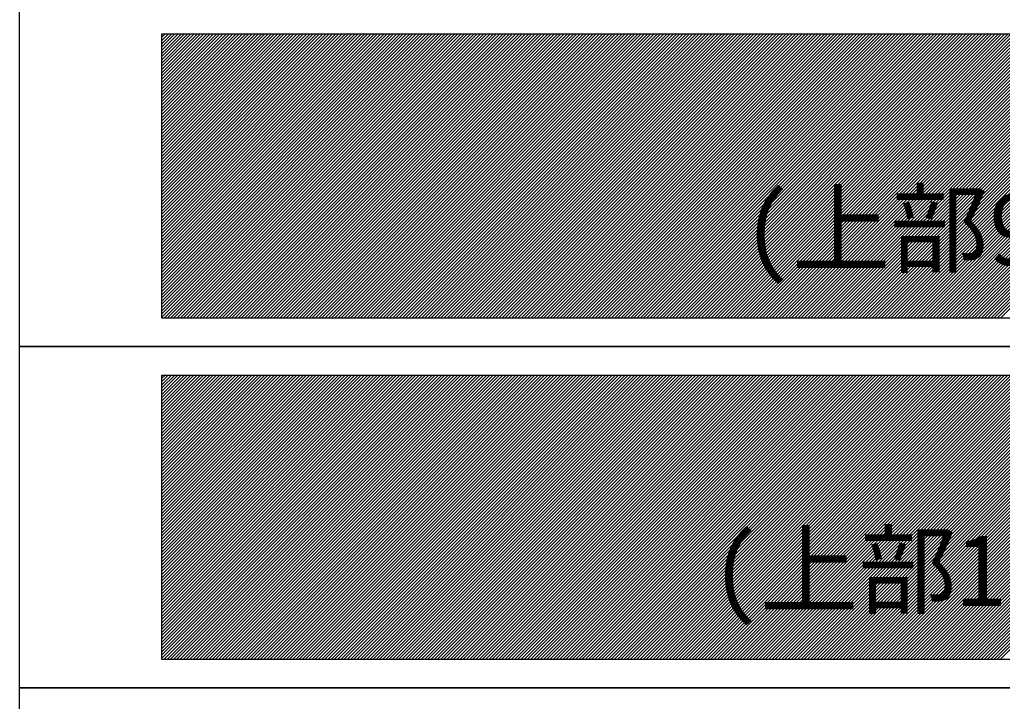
# Model space of a CAD drawing. Units: millimetres at full size, sheet at 1:100. Extents: x 3352 to 127672, y -40372 to 101181.
# Drawn here: x 18699 to 23019, y -32303 to -29306 of the extents above; entities that cross this region are included whole.
import ezdxf
from ezdxf.enums import TextEntityAlignment as Align

# ---------------------------------------------------------------- set-up
doc = ezdxf.new("R2010")
doc.units = ezdxf.units.MM
doc.header["$LTSCALE"] = 100
doc.layers.add('0-0', color=134, linetype='Continuous', lineweight=18)
doc.styles.add('ＭＳ ゴシック', font='')
doc.styles.get('ＭＳ ゴシック').set_extended_font_data('MS Gothic')

msp = doc.modelspace()

# ---------------------------------------------------------------- linework, layer by layer
at = {"layer": '0-0', "color": 5}
for p, q in [((19324, -29369.7), (19325.1, -29368.6)), ((19324, -29383.8), (19339.2, -29368.6)), ((19324, -29397.9), (19353.3, -29368.6)), ((19324, -29412.1), (19367.5, -29368.6)), ((19324, -29426.2), (19381.6, -29368.6)), ((19324, -29440.4), (19395.8, -29368.6)), ((19324, -29454.5), (19409.9, -29368.6)), ((19324, -29468.6), (19424, -29368.6)), ((19324, -29482.8), (19438.2, -29368.6)), ((19324, -29496.9), (19452.3, -29368.6)), ((19324, -29511.1), (19466.5, -29368.6)), ((19324, -29525.2), (19480.6, -29368.6)), ((19324, -29539.4), (19494.8, -29368.6)), ((19324, -29553.5), (19508.9, -29368.6)), ((19324, -29567.6), (19523, -29368.6)), ((19324, -29581.8), (19537.2, -29368.6)), ((19324, -29595.9), (19551.3, -29368.6)), ((19324, -29610.1), (19565.5, -29368.6)), ((19324, -29624.2), (19579.6, -29368.6)), ((19324, -29638.4), (19593.8, -29368.6)), ((19324, -29652.5), (19607.9, -29368.6)), ((19324, -29666.6), (19622, -29368.6)), ((19324, -29680.8), (19636.2, -29368.6)), ((19324, -29694.9), (19650.3, -29368.6)), ((19324, -29709.1), (19664.5, -29368.6)), ((19324, -29723.2), (19678.6, -29368.6)), ((19324, -29737.3), (19692.8, -29368.6)), ((19324, -29751.5), (19706.9, -29368.6)), ((19324, -29765.6), (19721, -29368.6)), ((19324, -29779.8), (19735.2, -29368.6)), ((19324, -29793.9), (19749.3, -29368.6)), ((19324, -29808.1), (19763.5, -29368.6)), ((19324, -29822.2), (19777.6, -29368.6)), ((19324, -29836.3), (19791.7, -29368.6)), ((19324, -29850.5), (19805.9, -29368.6)), ((19324, -29864.6), (19820, -29368.6)), ((19324, -29878.8), (19834.2, -29368.6)), ((19324, -29892.9), (19848.3, -29368.6)), ((19324, -29907.1), (19862.5, -29368.6)), ((19324, -29921.2), (19876.6, -29368.6)), ((19324, -29935.3), (19890.7, -29368.6)), ((19324, -29949.5), (19904.9, -29368.6)), ((19324, -29963.6), (19919, -29368.6)), ((19324, -29977.8), (19933.2, -29368.6)), ((19324, -29991.9), (19947.3, -29368.6)), ((19324, -30006.1), (19961.5, -29368.6)), ((19324, -30020.2), (19975.6, -29368.6)), ((19324, -30034.3), (19989.7, -29368.6)), ((19324, -30048.5), (20003.9, -29368.6)), ((19324, -30062.6), (20018, -29368.6)), ((19324, -30076.8), (20032.2, -29368.6)), ((19324, -30090.9), (20046.3, -29368.6)), ((19324, -30105), (20060.4, -29368.6)), ((19324, -30119.2), (20074.6, -29368.6)), ((19324, -30133.3), (20088.7, -29368.6)), ((19324, -30147.5), (20102.9, -29368.6)), ((19324, -30161.6), (20117, -29368.6)), ((19324, -30175.8), (20131.2, -29368.6)), ((19324, -30189.9), (20145.3, -29368.6)), ((19324, -30204), (20159.4, -29368.6)), ((19324, -30218.2), (20173.6, -29368.6)), ((19324, -30232.3), (20187.7, -29368.6)), ((19324, -30246.5), (20201.9, -29368.6)), ((19324, -30260.6), (20216, -29368.6)), ((19324, -30274.8), (20230.2, -29368.6)), ((19324, -30288.9), (20244.3, -29368.6)), ((19324, -30303), (20258.4, -29368.6)), ((19324, -30317.2), (20272.6, -29368.6)), ((19324, -30331.3), (20286.7, -29368.6)), ((19324, -30345.5), (20300.9, -29368.6)), ((19324, -30359.6), (20315, -29368.6)), ((19324, -30373.7), (20329.1, -29368.6)), ((19324, -30387.9), (20343.3, -29368.6)), ((19324, -30402), (20357.4, -29368.6)), ((19324, -30416.2), (20371.6, -29368.6)), ((19324, -30430.3), (20385.7, -29368.6)), ((19324, -30444.5), (20399.9, -29368.6)), ((19324, -30458.6), (20414, -29368.6)), ((19324, -30472.7), (20428.1, -29368.6)), ((19324, -30486.9), (20442.3, -29368.6)), ((19324, -30501), (20456.4, -29368.6)), ((19324, -30515.2), (20470.6, -29368.6)), ((19324, -30529.3), (20484.7, -29368.6)), ((19324, -30543.5), (20498.9, -29368.6)), ((19324, -30557.6), (20513, -29368.6)), ((19324, -30571.7), (20527.1, -29368.6)), ((19324, -30585.9), (20541.3, -29368.6)), ((19324, -30600), (20555.4, -29368.6)), ((19324, -30614.2), (20569.6, -29368.6)), ((19333.7, -30618.6), (20583.7, -29368.6)), ((19347.8, -30618.6), (20597.8, -29368.6)), ((19362, -30618.6), (20612, -29368.6)), ((19376.1, -30618.6), (20626.1, -29368.6)), ((19390.3, -30618.6), (20640.3, -29368.6)), ((19404.4, -30618.6), (20654.4, -29368.6)), ((19418.6, -30618.6), (20668.6, -29368.6)), ((19432.7, -30618.6), (20682.7, -29368.6)), ((19446.8, -30618.6), (20696.8, -29368.6)), ((19461, -30618.6), (20711, -29368.6)), ((19475.1, -30618.6), (20725.1, -29368.6)), ((19489.3, -30618.6), (20739.3, -29368.6)), ((19503.4, -30618.6), (20753.4, -29368.6)), ((19517.6, -30618.6), (20767.6, -29368.6)), ((19531.7, -30618.6), (20781.7, -29368.6)), ((19545.8, -30618.6), (20795.8, -29368.6)), ((19560, -30618.6), (20810, -29368.6)), ((19574.1, -30618.6), (20824.1, -29368.6)), ((19588.3, -30618.6), (20838.3, -29368.6)), ((19602.4, -30618.6), (20852.4, -29368.6)), ((19616.5, -30618.6), (20866.5, -29368.6)), ((19630.7, -30618.6), (20880.7, -29368.6)), ((19644.8, -30618.6), (20894.8, -29368.6)), ((19659, -30618.6), (20909, -29368.6)), ((19673.1, -30618.6), (20923.1, -29368.6)), ((19687.3, -30618.6), (20937.3, -29368.6)), ((19701.4, -30618.6), (20951.4, -29368.6)), ((19715.5, -30618.6), (20965.5, -29368.6)), ((19729.7, -30618.6), (20979.7, -29368.6)), ((19743.8, -30618.6), (20993.8, -29368.6)), ((19758, -30618.6), (21008, -29368.6)), ((19772.1, -30618.6), (21022.1, -29368.6)), ((19786.3, -30618.6), (21036.3, -29368.6)), ((19800.4, -30618.6), (21050.4, -29368.6)), ((19814.5, -30618.6), (21064.5, -29368.6)), ((19828.7, -30618.6), (21078.7, -29368.6)), ((19842.8, -30618.6), (21092.8, -29368.6)), ((19857, -30618.6), (21107, -29368.6)), ((19871.1, -30618.6), (21121.1, -29368.6)), ((19885.2, -30618.6), (21135.2, -29368.6)), ((19899.4, -30618.6), (21149.4, -29368.6)), ((19913.5, -30618.6), (21163.5, -29368.6)), ((19927.7, -30618.6), (21177.7, -29368.6)), ((19941.8, -30618.6), (21191.8, -29368.6)), ((19956, -30618.6), (21206, -29368.6)), ((19970.1, -30618.6), (21220.1, -29368.6)), ((19984.2, -30618.6), (21234.2, -29368.6)), ((19998.4, -30618.6), (21248.4, -29368.6)), ((20012.5, -30618.6), (21262.5, -29368.6)), ((20026.7, -30618.6), (21276.7, -29368.6)), ((20040.8, -30618.6), (21290.8, -29368.6)), ((20055, -30618.6), (21305, -29368.6)), ((20069.1, -30618.6), (21319.1, -29368.6)), ((20083.2, -30618.6), (21333.2, -29368.6)), ((20097.4, -30618.6), (21347.4, -29368.6)), ((20111.5, -30618.6), (21361.5, -29368.6)), ((20125.7, -30618.6), (21375.7, -29368.6)), ((20139.8, -30618.6), (21389.8, -29368.6)), ((20153.9, -30618.6), (21403.9, -29368.6)), ((20168.1, -30618.6), (21418.1, -29368.6)), ((20182.2, -30618.6), (21432.2, -29368.6)), ((20196.4, -30618.6), (21446.4, -29368.6)), ((20210.5, -30618.6), (21460.5, -29368.6)), ((20224.7, -30618.6), (21474.7, -29368.6)), ((20238.8, -30618.6), (21488.8, -29368.6)), ((20252.9, -30618.6), (21502.9, -29368.6)), ((20267.1, -30618.6), (21517.1, -29368.6)), ((20281.2, -30618.6), (21531.2, -29368.6)), ((20295.4, -30618.6), (21545.4, -29368.6)), ((20309.5, -30618.6), (21559.5, -29368.6)), ((20323.7, -30618.6), (21573.7, -29368.6)), ((20337.8, -30618.6), (21587.8, -29368.6)), ((20351.9, -30618.6), (21601.9, -29368.6)), ((20366.1, -30618.6), (21616.1, -29368.6)), ((20380.2, -30618.6), (21630.2, -29368.6)), ((20394.4, -30618.6), (21644.4, -29368.6)), ((20408.5, -30618.6), (21658.5, -29368.6)), ((20422.6, -30618.6), (21672.6, -29368.6)), ((20436.8, -30618.6), (21686.8, -29368.6)), ((20450.9, -30618.6), (21700.9, -29368.6)), ((20465.1, -30618.6), (21715.1, -29368.6)), ((20479.2, -30618.6), (21729.2, -29368.6)), ((20493.4, -30618.6), (21743.4, -29368.6)), ((20507.5, -30618.6), (21757.5, -29368.6)), ((20521.6, -30618.6), (21771.6, -29368.6)), ((20535.8, -30618.6), (21785.8, -29368.6)), ((20549.9, -30618.6), (21799.9, -29368.6)), ((20564.1, -30618.6), (21814.1, -29368.6)), ((20578.2, -30618.6), (21828.2, -29368.6)), ((20592.4, -30618.6), (21842.4, -29368.6)), ((20606.5, -30618.6), (21856.5, -29368.6)), ((20620.6, -30618.6), (21870.6, -29368.6)), ((20634.8, -30618.6), (21884.8, -29368.6)), ((20648.9, -30618.6), (21898.9, -29368.6)), ((20663.1, -30618.6), (21913.1, -29368.6)), ((20677.2, -30618.6), (21927.2, -29368.6)), ((20691.4, -30618.6), (21941.4, -29368.6)), ((20705.5, -30618.6), (21955.5, -29368.6)), ((20719.6, -30618.6), (21969.6, -29368.6)), ((20733.8, -30618.6), (21983.8, -29368.6)), ((20747.9, -30618.6), (21997.9, -29368.6)), ((20762.1, -30618.6), (22012.1, -29368.6)), ((20776.2, -30618.6), (22026.2, -29368.6)), ((20790.3, -30618.6), (22040.3, -29368.6)), ((20804.5, -30618.6), (22054.5, -29368.6)), ((20818.6, -30618.6), (22068.6, -29368.6)), ((20832.8, -30618.6), (22082.8, -29368.6)), ((20846.9, -30618.6), (22096.9, -29368.6)), ((20861.1, -30618.6), (22111.1, -29368.6)), ((20875.2, -30618.6), (22125.2, -29368.6)), ((20889.3, -30618.6), (22139.3, -29368.6)), ((20903.5, -30618.6), (22153.5, -29368.6)), ((20917.6, -30618.6), (22167.6, -29368.6)), ((20931.8, -30618.6), (22181.8, -29368.6)), ((20945.9, -30618.6), (22195.9, -29368.6)), ((20960.1, -30618.6), (22210.1, -29368.6)), ((20974.2, -30618.6), (22224.2, -29368.6)), ((20988.3, -30618.6), (22238.3, -29368.6)), ((21002.5, -30618.6), (22252.5, -29368.6)), ((21016.6, -30618.6), (22266.6, -29368.6)), ((21030.8, -30618.6), (22280.8, -29368.6)), ((21044.9, -30618.6), (22294.9, -29368.6)), ((21059, -30618.6), (22309, -29368.6)), ((21073.2, -30618.6), (22323.2, -29368.6)), ((21087.3, -30618.6), (22337.3, -29368.6)), ((21101.5, -30618.6), (22351.5, -29368.6)), ((21115.6, -30618.6), (22365.6, -29368.6)), ((21129.8, -30618.6), (22379.8, -29368.6)), ((21143.9, -30618.6), (22393.9, -29368.6)), ((21158, -30618.6), (22408, -29368.6)), ((21172.2, -30618.6), (22422.2, -29368.6)), ((21186.3, -30618.6), (22436.3, -29368.6)), ((21200.5, -30618.6), (22450.5, -29368.6)), ((21214.6, -30618.6), (22464.6, -29368.6)), ((21228.8, -30618.6), (22478.8, -29368.6)), ((21242.9, -30618.6), (22492.9, -29368.6)), ((21257, -30618.6), (22507, -29368.6)), ((21271.2, -30618.6), (22521.2, -29368.6)), ((21285.3, -30618.6), (22535.3, -29368.6)), ((21299.5, -30618.6), (22549.5, -29368.6)), ((21313.6, -30618.6), (22563.6, -29368.6)), ((21327.7, -30618.6), (22577.7, -29368.6)), ((21341.9, -30618.6), (22591.9, -29368.6)), ((21356, -30618.6), (22606, -29368.6)), ((21370.2, -30618.6), (22620.2, -29368.6)), ((21384.3, -30618.6), (22634.3, -29368.6)), ((21398.5, -30618.6), (22648.5, -29368.6)), ((21412.6, -30618.6), (22662.6, -29368.6)), ((21426.7, -30618.6), (22676.7, -29368.6)), ((21440.9, -30618.6), (22690.9, -29368.6)), ((21455, -30618.6), (22705, -29368.6)), ((21469.2, -30618.6), (22719.2, -29368.6)), ((21483.3, -30618.6), (22733.3, -29368.6)), ((21497.5, -30618.6), (22747.5, -29368.6)), ((21511.6, -30618.6), (22761.6, -29368.6)), ((21525.7, -30618.6), (22775.7, -29368.6)), ((21539.9, -30618.6), (22789.9, -29368.6)), ((21554, -30618.6), (22804, -29368.6)), ((21568.2, -30618.6), (22818.2, -29368.6)), ((21582.3, -30618.6), (22832.3, -29368.6)), ((21596.4, -30618.6), (22846.4, -29368.6)), ((21610.6, -30618.6), (22860.6, -29368.6)), ((21624.7, -30618.6), (22874.7, -29368.6)), ((21638.9, -30618.6), (22888.9, -29368.6)), ((21653, -30618.6), (22903, -29368.6)), ((21667.2, -30618.6), (22917.2, -29368.6)), ((21681.3, -30618.6), (22931.3, -29368.6)), ((21695.4, -30618.6), (22945.4, -29368.6)), ((21709.6, -30618.6), (22959.6, -29368.6)), ((21723.7, -30618.6), (22973.7, -29368.6)), ((21737.9, -30618.6), (22987.9, -29368.6)), ((21752, -30618.6), (23002, -29368.6)), ((21766.2, -30618.6), (23016.2, -29368.6)), ((21780.3, -30618.6), (23030.3, -29368.6)), ((21794.4, -30618.6), (23044.4, -29368.6)), ((21808.6, -30618.6), (23058.6, -29368.6)), ((21822.7, -30618.6), (23072.7, -29368.6)), ((21836.9, -30618.6), (23086.9, -29368.6)), ((21851, -30618.6), (23101, -29368.6)), ((21865.1, -30618.6), (23115.1, -29368.6)), ((21879.3, -30618.6), (23129.3, -29368.6)), ((21893.4, -30618.6), (23143.4, -29368.6)), ((21907.6, -30618.6), (23157.6, -29368.6)), ((21921.7, -30618.6), (23171.7, -29368.6)), ((21935.9, -30618.6), (23185.9, -29368.6)), ((21950, -30618.6), (23200, -29368.6)), ((21964.1, -30618.6), (23214.1, -29368.6)), ((21978.3, -30618.6), (23228.3, -29368.6)), ((21992.4, -30618.6), (23242.4, -29368.6)), ((22006.6, -30618.6), (23256.6, -29368.6)), ((22020.7, -30618.6), (23270.7, -29368.6)), ((22034.9, -30618.6), (23284.9, -29368.6)), ((22049, -30618.6), (23299, -29368.6)), ((22063.1, -30618.6), (23313.1, -29368.6)), ((22077.3, -30618.6), (23327.3, -29368.6)), ((22091.4, -30618.6), (23341.4, -29368.6)), ((22105.6, -30618.6), (23355.6, -29368.6)), ((22119.7, -30618.6), (23369.7, -29368.6)), ((22133.8, -30618.6), (23383.8, -29368.6)), ((22148, -30618.6), (23398, -29368.6)), ((22162.1, -30618.6), (23412.1, -29368.6)), ((22176.3, -30618.6), (23426.3, -29368.6)), ((22190.4, -30618.6), (23440.4, -29368.6)), ((22204.6, -30618.6), (23454.6, -29368.6)), ((22218.7, -30618.6), (23468.7, -29368.6)), ((22232.8, -30618.6), (23482.8, -29368.6)), ((22247, -30618.6), (23497, -29368.6)), ((22261.1, -30618.6), (23511.1, -29368.6)), ((22275.3, -30618.6), (23525.3, -29368.6)), ((22289.4, -30618.6), (23539.4, -29368.6)), ((22303.6, -30618.6), (23553.6, -29368.6)), ((22317.7, -30618.6), (23567.7, -29368.6)), ((22331.8, -30618.6), (23581.8, -29368.6)), ((22346, -30618.6), (23596, -29368.6)), ((22360.1, -30618.6), (23610.1, -29368.6)), ((22374.3, -30618.6), (23624.3, -29368.6)), ((22388.4, -30618.6), (23638.4, -29368.6)), ((22402.5, -30618.6), (23652.5, -29368.6)), ((22416.7, -30618.6), (23666.7, -29368.6)), ((22430.8, -30618.6), (23680.8, -29368.6)), ((22445, -30618.6), (23695, -29368.6)), ((22459.1, -30618.6), (23709.1, -29368.6)), ((22473.3, -30618.6), (23723.3, -29368.6)), ((22487.4, -30618.6), (23737.4, -29368.6)), ((22501.5, -30618.6), (23751.5, -29368.6)), ((22515.7, -30618.6), (23765.7, -29368.6)), ((22529.8, -30618.6), (23779.8, -29368.6)), ((22544, -30618.6), (23794, -29368.6)), ((22558.1, -30618.6), (23808.1, -29368.6)), ((22572.3, -30618.6), (23822.3, -29368.6)), ((22586.4, -30618.6), (23836.4, -29368.6)), ((22600.5, -30618.6), (23850.5, -29368.6)), ((22614.7, -30618.6), (23864.7, -29368.6)), ((22628.8, -30618.6), (23878.8, -29368.6)), ((22643, -30618.6), (23893, -29368.6)), ((22657.1, -30618.6), (23907.1, -29368.6)), ((22671.2, -30618.6), (23921.2, -29368.6)), ((22685.4, -30618.6), (23935.4, -29368.6)), ((22699.5, -30618.6), (23949.5, -29368.6)), ((22713.7, -30618.6), (23963.7, -29368.6)), ((22727.8, -30618.6), (23977.8, -29368.6)), ((22742, -30618.6), (23992, -29368.6)), ((22756.1, -30618.6), (24006.1, -29368.6)), ((22770.2, -30618.6), (24020.2, -29368.6)), ((22784.4, -30618.6), (24034.4, -29368.6)), ((22798.5, -30618.6), (24048.5, -29368.6)), ((22812.7, -30618.6), (24062.7, -29368.6)), ((22826.8, -30618.6), (24076.8, -29368.6)), ((22841, -30618.6), (24091, -29368.6)), ((22855.1, -30618.6), (24105.1, -29368.6)), ((22869.2, -30618.6), (24119.2, -29368.6)), ((22883.4, -30618.6), (24133.4, -29368.6)), ((22897.5, -30618.6), (24147.5, -29368.6)), ((22911.7, -30618.6), (24161.7, -29368.6)), ((22925.8, -30618.6), (24175.8, -29368.6)), ((22939.9, -30618.6), (24189.9, -29368.6)), ((22954.1, -30618.6), (24204.1, -29368.6)), ((22968.2, -30618.6), (24218.2, -29368.6)), ((22982.4, -30618.6), (24232.4, -29368.6)), ((22996.5, -30618.6), (24246.5, -29368.6)), ((23010.7, -30618.6), (24260.7, -29368.6))]:
    msp.add_line(p, q, dxfattribs=at)
at = {"layer": '0-0', "color": 190}
for p, q in [((19324, -30868.7), (19324.1, -30868.6)), ((19324, -30882.9), (19338.3, -30868.6)), ((19324, -30897), (19352.4, -30868.6)), ((19324, -30911.1), (19366.5, -30868.6)), ((19324, -30925.3), (19380.7, -30868.6)), ((19324, -30939.4), (19394.8, -30868.6)), ((19324, -30953.6), (19409, -30868.6)), ((19324, -30967.7), (19423.1, -30868.6)), ((19324, -30981.9), (19437.3, -30868.6)), ((19324, -30996), (19451.4, -30868.6)), ((19324, -31010.1), (19465.5, -30868.6)), ((19324, -31024.3), (19479.7, -30868.6)), ((19324, -31038.4), (19493.8, -30868.6)), ((19324, -31052.6), (19508, -30868.6)), ((19324, -31066.7), (19522.1, -30868.6)), ((19324, -31080.9), (19536.3, -30868.6)), ((19324, -31095), (19550.4, -30868.6)), ((19324, -31109.1), (19564.5, -30868.6)), ((19324, -31123.3), (19578.7, -30868.6)), ((19324, -31137.4), (19592.8, -30868.6)), ((19324, -31151.6), (19607, -30868.6)), ((19324, -31165.7), (19621.1, -30868.6)), ((19324, -31179.8), (19635.2, -30868.6)), ((19324, -31194), (19649.4, -30868.6)), ((19324, -31208.1), (19663.5, -30868.6)), ((19324, -31222.3), (19677.7, -30868.6)), ((19324, -31236.4), (19691.8, -30868.6)), ((19324, -31250.6), (19706, -30868.6)), ((19324, -31264.7), (19720.1, -30868.6)), ((19324, -31278.8), (19734.2, -30868.6)), ((19324, -31293), (19748.4, -30868.6)), ((19324, -31307.1), (19762.5, -30868.6)), ((19324, -31321.3), (19776.7, -30868.6)), ((19324, -31335.4), (19790.8, -30868.6)), ((19324, -31349.6), (19805, -30868.6)), ((19324, -31363.7), (19819.1, -30868.6)), ((19324, -31377.8), (19833.2, -30868.6)), ((19324, -31392), (19847.4, -30868.6)), ((19324, -31406.1), (19861.5, -30868.6)), ((19324, -31420.3), (19875.7, -30868.6)), ((19324, -31434.4), (19889.8, -30868.6)), ((19324, -31448.5), (19903.9, -30868.6)), ((19324, -31462.7), (19918.1, -30868.6)), ((19324, -31476.8), (19932.2, -30868.6)), ((19324, -31491), (19946.4, -30868.6)), ((19324, -31505.1), (19960.5, -30868.6)), ((19324, -31519.3), (19974.7, -30868.6)), ((19324, -31533.4), (19988.8, -30868.6)), ((19324, -31547.5), (20002.9, -30868.6)), ((19324, -31561.7), (20017.1, -30868.6)), ((19324, -31575.8), (20031.2, -30868.6)), ((19324, -31590), (20045.4, -30868.6)), ((19324, -31604.1), (20059.5, -30868.6)), ((19324, -31618.3), (20073.7, -30868.6)), ((19324, -31632.4), (20087.8, -30868.6)), ((19324, -31646.5), (20101.9, -30868.6)), ((19324, -31660.7), (20116.1, -30868.6)), ((19324, -31674.8), (20130.2, -30868.6)), ((19324, -31689), (20144.4, -30868.6)), ((19324, -31703.1), (20158.5, -30868.6)), ((19324, -31717.2), (20172.6, -30868.6)), ((19324, -31731.4), (20186.8, -30868.6)), ((19324, -31745.5), (20200.9, -30868.6)), ((19324, -31759.7), (20215.1, -30868.6)), ((19324, -31773.8), (20229.2, -30868.6)), ((19324, -31788), (20243.4, -30868.6)), ((19324, -31802.1), (20257.5, -30868.6)), ((19324, -31816.2), (20271.6, -30868.6)), ((19324, -31830.4), (20285.8, -30868.6)), ((19324, -31844.5), (20299.9, -30868.6)), ((19324, -31858.7), (20314.1, -30868.6)), ((19324, -31872.8), (20328.2, -30868.6)), ((19324, -31887), (20342.4, -30868.6)), ((19324, -31901.1), (20356.5, -30868.6)), ((19324, -31915.2), (20370.6, -30868.6)), ((19324, -31929.4), (20384.8, -30868.6)), ((19324, -31943.5), (20398.9, -30868.6)), ((19324, -31957.7), (20413.1, -30868.6)), ((19324, -31971.8), (20427.2, -30868.6)), ((19324, -31985.9), (20441.4, -30868.6)), ((19324, -32000.1), (20455.5, -30868.6)), ((19324, -32014.2), (20469.6, -30868.6)), ((19324, -32028.4), (20483.8, -30868.6)), ((19324, -32042.5), (20497.9, -30868.6)), ((19324, -32056.7), (20512.1, -30868.6)), ((19324, -32070.8), (20526.2, -30868.6)), ((19324, -32084.9), (20540.3, -30868.6)), ((19324, -32099.1), (20554.5, -30868.6)), ((19324, -32113.2), (20568.6, -30868.6)), ((19332.8, -32118.6), (20582.8, -30868.6)), ((19346.9, -32118.6), (20596.9, -30868.6)), ((19361.1, -32118.6), (20611.1, -30868.6)), ((19375.2, -32118.6), (20625.2, -30868.6)), ((19389.3, -32118.6), (20639.3, -30868.6)), ((19403.5, -32118.6), (20653.5, -30868.6)), ((19417.6, -32118.6), (20667.6, -30868.6)), ((19431.8, -32118.6), (20681.8, -30868.6)), ((19445.9, -32118.6), (20695.9, -30868.6)), ((19460.1, -32118.6), (20710.1, -30868.6)), ((19474.2, -32118.6), (20724.2, -30868.6)), ((19488.3, -32118.6), (20738.3, -30868.6)), ((19502.5, -32118.6), (20752.5, -30868.6)), ((19516.6, -32118.6), (20766.6, -30868.6)), ((19530.8, -32118.6), (20780.8, -30868.6)), ((19544.9, -32118.6), (20794.9, -30868.6)), ((19559, -32118.6), (20809, -30868.6)), ((19573.2, -32118.6), (20823.2, -30868.6)), ((19587.3, -32118.6), (20837.3, -30868.6)), ((19601.5, -32118.6), (20851.5, -30868.6)), ((19615.6, -32118.6), (20865.6, -30868.6)), ((19629.8, -32118.6), (20879.8, -30868.6)), ((19643.9, -32118.6), (20893.9, -30868.6)), ((19658, -32118.6), (20908, -30868.6)), ((19672.2, -32118.6), (20922.2, -30868.6)), ((19686.3, -32118.6), (20936.3, -30868.6)), ((19700.5, -32118.6), (20950.5, -30868.6)), ((19714.6, -32118.6), (20964.6, -30868.6)), ((19728.8, -32118.6), (20978.8, -30868.6)), ((19742.9, -32118.6), (20992.9, -30868.6)), ((19757, -32118.6), (21007, -30868.6)), ((19771.2, -32118.6), (21021.2, -30868.6)), ((19785.3, -32118.6), (21035.3, -30868.6)), ((19799.5, -32118.6), (21049.5, -30868.6)), ((19813.6, -32118.6), (21063.6, -30868.6)), ((19827.7, -32118.6), (21077.7, -30868.6)), ((19841.9, -32118.6), (21091.9, -30868.6)), ((19856, -32118.6), (21106, -30868.6)), ((19870.2, -32118.6), (21120.2, -30868.6)), ((19884.3, -32118.6), (21134.3, -30868.6)), ((19898.5, -32118.6), (21148.5, -30868.6)), ((19912.6, -32118.6), (21162.6, -30868.6)), ((19926.7, -32118.6), (21176.7, -30868.6)), ((19940.9, -32118.6), (21190.9, -30868.6)), ((19955, -32118.6), (21205, -30868.6)), ((19969.2, -32118.6), (21219.2, -30868.6)), ((19983.3, -32118.6), (21233.3, -30868.6)), ((19997.5, -32118.6), (21247.5, -30868.6)), ((20011.6, -32118.6), (21261.6, -30868.6)), ((20025.7, -32118.6), (21275.7, -30868.6)), ((20039.9, -32118.6), (21289.9, -30868.6)), ((20054, -32118.6), (21304, -30868.6)), ((20068.2, -32118.6), (21318.2, -30868.6)), ((20082.3, -32118.6), (21332.3, -30868.6)), ((20096.4, -32118.6), (21346.4, -30868.6)), ((20110.6, -32118.6), (21360.6, -30868.6)), ((20124.7, -32118.6), (21374.7, -30868.6)), ((20138.9, -32118.6), (21388.9, -30868.6)), ((20153, -32118.6), (21403, -30868.6)), ((20167.2, -32118.6), (21417.2, -30868.6)), ((20181.3, -32118.6), (21431.3, -30868.6)), ((20195.4, -32118.6), (21445.4, -30868.6)), ((20209.6, -32118.6), (21459.6, -30868.6)), ((20223.7, -32118.6), (21473.7, -30868.6)), ((20237.9, -32118.6), (21487.9, -30868.6)), ((20252, -32118.6), (21502, -30868.6)), ((20266.2, -32118.6), (21516.2, -30868.6)), ((20280.3, -32118.6), (21530.3, -30868.6)), ((20294.4, -32118.6), (21544.4, -30868.6)), ((20308.6, -32118.6), (21558.6, -30868.6)), ((20322.7, -32118.6), (21572.7, -30868.6)), ((20336.9, -32118.6), (21586.9, -30868.6)), ((20351, -32118.6), (21601, -30868.6)), ((20365.1, -32118.6), (21615.1, -30868.6)), ((20379.3, -32118.6), (21629.3, -30868.6)), ((20393.4, -32118.6), (21643.4, -30868.6)), ((20407.6, -32118.6), (21657.6, -30868.6)), ((20421.7, -32118.6), (21671.7, -30868.6)), ((20435.9, -32118.6), (21685.9, -30868.6)), ((20450, -32118.6), (21700, -30868.6)), ((20464.1, -32118.6), (21714.1, -30868.6)), ((20478.3, -32118.6), (21728.3, -30868.6)), ((20492.4, -32118.6), (21742.4, -30868.6)), ((20506.6, -32118.6), (21756.6, -30868.6)), ((20520.7, -32118.6), (21770.7, -30868.6)), ((20534.9, -32118.6), (21784.9, -30868.6)), ((20549, -32118.6), (21799, -30868.6)), ((20563.1, -32118.6), (21813.1, -30868.6)), ((20577.3, -32118.6), (21827.3, -30868.6)), ((20591.4, -32118.6), (21841.4, -30868.6)), ((20605.6, -32118.6), (21855.6, -30868.6)), ((20619.7, -32118.6), (21869.7, -30868.6)), ((20633.8, -32118.6), (21883.8, -30868.6)), ((20648, -32118.6), (21898, -30868.6)), ((20662.1, -32118.6), (21912.1, -30868.6)), ((20676.3, -32118.6), (21926.3, -30868.6)), ((20690.4, -32118.6), (21940.4, -30868.6)), ((20704.6, -32118.6), (21954.6, -30868.6)), ((20718.7, -32118.6), (21968.7, -30868.6)), ((20732.8, -32118.6), (21982.8, -30868.6)), ((20747, -32118.6), (21997, -30868.6)), ((20761.1, -32118.6), (22011.1, -30868.6)), ((20775.3, -32118.6), (22025.3, -30868.6)), ((20789.4, -32118.6), (22039.4, -30868.6)), ((20803.6, -32118.6), (22053.6, -30868.6)), ((20817.7, -32118.6), (22067.7, -30868.6)), ((20831.8, -32118.6), (22081.8, -30868.6)), ((20846, -32118.6), (22096, -30868.6)), ((20860.1, -32118.6), (22110.1, -30868.6)), ((20874.3, -32118.6), (22124.3, -30868.6)), ((20888.4, -32118.6), (22138.4, -30868.6)), ((20902.5, -32118.6), (22152.5, -30868.6)), ((20916.7, -32118.6), (22166.7, -30868.6)), ((20930.8, -32118.6), (22180.8, -30868.6)), ((20945, -32118.6), (22195, -30868.6)), ((20959.1, -32118.6), (22209.1, -30868.6)), ((20973.3, -32118.6), (22223.3, -30868.6)), ((20987.4, -32118.6), (22237.4, -30868.6)), ((21001.5, -32118.6), (22251.5, -30868.6)), ((21015.7, -32118.6), (22265.7, -30868.6)), ((21029.8, -32118.6), (22279.8, -30868.6)), ((21044, -32118.6), (22294, -30868.6)), ((21058.1, -32118.6), (22308.1, -30868.6)), ((21072.3, -32118.6), (22322.3, -30868.6)), ((21086.4, -32118.6), (22336.4, -30868.6)), ((21100.5, -32118.6), (22350.5, -30868.6)), ((21114.7, -32118.6), (22364.7, -30868.6)), ((21128.8, -32118.6), (22378.8, -30868.6)), ((21143, -32118.6), (22393, -30868.6)), ((21157.1, -32118.6), (22407.1, -30868.6)), ((21171.2, -32118.6), (22421.2, -30868.6)), ((21185.4, -32118.6), (22435.4, -30868.6)), ((21199.5, -32118.6), (22449.5, -30868.6)), ((21213.7, -32118.6), (22463.7, -30868.6)), ((21227.8, -32118.6), (22477.8, -30868.6)), ((21242, -32118.6), (22492, -30868.6)), ((21256.1, -32118.6), (22506.1, -30868.6)), ((21270.2, -32118.6), (22520.2, -30868.6)), ((21284.4, -32118.6), (22534.4, -30868.6)), ((21298.5, -32118.6), (22548.5, -30868.6)), ((21312.7, -32118.6), (22562.7, -30868.6)), ((21326.8, -32118.6), (22576.8, -30868.6)), ((21341, -32118.6), (22591, -30868.6)), ((21355.1, -32118.6), (22605.1, -30868.6)), ((21369.2, -32118.6), (22619.2, -30868.6)), ((21383.4, -32118.6), (22633.4, -30868.6)), ((21397.5, -32118.6), (22647.5, -30868.6)), ((21411.7, -32118.6), (22661.7, -30868.6)), ((21425.8, -32118.6), (22675.8, -30868.6)), ((21439.9, -32118.6), (22689.9, -30868.6)), ((21454.1, -32118.6), (22704.1, -30868.6)), ((21468.2, -32118.6), (22718.2, -30868.6)), ((21482.4, -32118.6), (22732.4, -30868.6)), ((21496.5, -32118.6), (22746.5, -30868.6)), ((21510.7, -32118.6), (22760.7, -30868.6)), ((21524.8, -32118.6), (22774.8, -30868.6)), ((21538.9, -32118.6), (22788.9, -30868.6)), ((21553.1, -32118.6), (22803.1, -30868.6)), ((21567.2, -32118.6), (22817.2, -30868.6)), ((21581.4, -32118.6), (22831.4, -30868.6)), ((21595.5, -32118.6), (22845.5, -30868.6)), ((21609.7, -32118.6), (22859.7, -30868.6)), ((21623.8, -32118.6), (22873.8, -30868.6)), ((21637.9, -32118.6), (22887.9, -30868.6)), ((21652.1, -32118.6), (22902.1, -30868.6)), ((21666.2, -32118.6), (22916.2, -30868.6)), ((21680.4, -32118.6), (22930.4, -30868.6)), ((21694.5, -32118.6), (22944.5, -30868.6)), ((21708.7, -32118.6), (22958.7, -30868.6)), ((21722.8, -32118.6), (22972.8, -30868.6)), ((21736.9, -32118.6), (22986.9, -30868.6)), ((21751.1, -32118.6), (23001.1, -30868.6)), ((21765.2, -32118.6), (23015.2, -30868.6)), ((21779.4, -32118.6), (23029.4, -30868.6)), ((21793.5, -32118.6), (23043.5, -30868.6)), ((21807.6, -32118.6), (23057.6, -30868.6)), ((21821.8, -32118.6), (23071.8, -30868.6)), ((21835.9, -32118.6), (23085.9, -30868.6)), ((21850.1, -32118.6), (23100.1, -30868.6)), ((21864.2, -32118.6), (23114.2, -30868.6)), ((21878.4, -32118.6), (23128.4, -30868.6)), ((21892.5, -32118.6), (23142.5, -30868.6)), ((21906.6, -32118.6), (23156.6, -30868.6)), ((21920.8, -32118.6), (23170.8, -30868.6)), ((21934.9, -32118.6), (23184.9, -30868.6)), ((21949.1, -32118.6), (23199.1, -30868.6)), ((21963.2, -32118.6), (23213.2, -30868.6)), ((21977.4, -32118.6), (23227.4, -30868.6)), ((21991.5, -32118.6), (23241.5, -30868.6)), ((22005.6, -32118.6), (23255.6, -30868.6)), ((22019.8, -32118.6), (23269.8, -30868.6)), ((22033.9, -32118.6), (23283.9, -30868.6)), ((22048.1, -32118.6), (23298.1, -30868.6)), ((22062.2, -32118.6), (23312.2, -30868.6)), ((22076.3, -32118.6), (23326.3, -30868.6)), ((22090.5, -32118.6), (23340.5, -30868.6)), ((22104.6, -32118.6), (23354.6, -30868.6)), ((22118.8, -32118.6), (23368.8, -30868.6)), ((22132.9, -32118.6), (23382.9, -30868.6)), ((22147.1, -32118.6), (23397.1, -30868.6)), ((22161.2, -32118.6), (23411.2, -30868.6)), ((22175.3, -32118.6), (23425.3, -30868.6)), ((22189.5, -32118.6), (23439.5, -30868.6)), ((22203.6, -32118.6), (23453.6, -30868.6)), ((22217.8, -32118.6), (23467.8, -30868.6)), ((22231.9, -32118.6), (23481.9, -30868.6)), ((22246.1, -32118.6), (23496.1, -30868.6)), ((22260.2, -32118.6), (23510.2, -30868.6)), ((22274.3, -32118.6), (23524.3, -30868.6)), ((22288.5, -32118.6), (23538.5, -30868.6)), ((22302.6, -32118.6), (23552.6, -30868.6)), ((22316.8, -32118.6), (23566.8, -30868.6)), ((22330.9, -32118.6), (23580.9, -30868.6)), ((22345, -32118.6), (23595, -30868.6)), ((22359.2, -32118.6), (23609.2, -30868.6)), ((22373.3, -32118.6), (23623.3, -30868.6)), ((22387.5, -32118.6), (23637.5, -30868.6)), ((22401.6, -32118.6), (23651.6, -30868.6)), ((22415.8, -32118.6), (23665.8, -30868.6)), ((22429.9, -32118.6), (23679.9, -30868.6)), ((22444, -32118.6), (23694, -30868.6)), ((22458.2, -32118.6), (23708.2, -30868.6)), ((22472.3, -32118.6), (23722.3, -30868.6)), ((22486.5, -32118.6), (23736.5, -30868.6)), ((22500.6, -32118.6), (23750.6, -30868.6)), ((22514.8, -32118.6), (23764.8, -30868.6)), ((22528.9, -32118.6), (23778.9, -30868.6)), ((22543, -32118.6), (23793, -30868.6)), ((22557.2, -32118.6), (23807.2, -30868.6)), ((22571.3, -32118.6), (23821.3, -30868.6)), ((22585.5, -32118.6), (23835.5, -30868.6)), ((22599.6, -32118.6), (23849.6, -30868.6)), ((22613.7, -32118.6), (23863.7, -30868.6)), ((22627.9, -32118.6), (23877.9, -30868.6)), ((22642, -32118.6), (23892, -30868.6)), ((22656.2, -32118.6), (23906.2, -30868.6)), ((22670.3, -32118.6), (23920.3, -30868.6)), ((22684.5, -32118.6), (23934.5, -30868.6)), ((22698.6, -32118.6), (23948.6, -30868.6)), ((22712.7, -32118.6), (23962.7, -30868.6)), ((22726.9, -32118.6), (23976.9, -30868.6)), ((22741, -32118.6), (23991, -30868.6)), ((22755.2, -32118.6), (24005.2, -30868.6)), ((22769.3, -32118.6), (24019.3, -30868.6)), ((22783.5, -32118.6), (24033.5, -30868.6)), ((22797.6, -32118.6), (24047.6, -30868.6)), ((22811.7, -32118.6), (24061.7, -30868.6)), ((22825.9, -32118.6), (24075.9, -30868.6)), ((22840, -32118.6), (24090, -30868.6)), ((22854.2, -32118.6), (24104.2, -30868.6)), ((22868.3, -32118.6), (24118.3, -30868.6)), ((22882.4, -32118.6), (24132.4, -30868.6)), ((22896.6, -32118.6), (24146.6, -30868.6)), ((22910.7, -32118.6), (24160.7, -30868.6)), ((22924.9, -32118.6), (24174.9, -30868.6)), ((22939, -32118.6), (24189, -30868.6)), ((22953.2, -32118.6), (24203.2, -30868.6)), ((22967.3, -32118.6), (24217.3, -30868.6)), ((22981.4, -32118.6), (24231.4, -30868.6)), ((22995.6, -32118.6), (24245.6, -30868.6)), ((23009.7, -32118.6), (24259.7, -30868.6))]:
    msp.add_line(p, q, dxfattribs=at)
at = {"layer": '0-0'}
for points in [[(18699, -29243.6), (28699, -29243.6), (28699, -30743.6), (18699, -30743.6)], [(19324, -29368.6), (28074, -29368.6), (28074, -30618.6), (19324, -30618.6)], [(18699, -30743.6), (28699, -30743.6), (28699, -32243.6), (18699, -32243.6)], [(19324, -30868.6), (28074, -30868.6), (28074, -32118.6), (19324, -32118.6)], [(18699, -32243.6), (28699, -32243.6), (28699, -33743.6), (18699, -33743.6)]]:
    msp.add_lwpolyline(points, close=True, dxfattribs=at)

# ---------------------------------------------------------------- texts
at = {"layer": '0-0', "color": 7, "style": 'ＭＳ ゴシック'}
for s, p in [('(上部900開口)', (21878.8, -30479.5)), ('(上部1200開口)', (21738.9, -31979.5))]:
    msp.add_text(s, height=316.8, dxfattribs=at).set_placement(p, align=Align.BOTTOM_LEFT)

doc.saveas('drawing.dxf')
